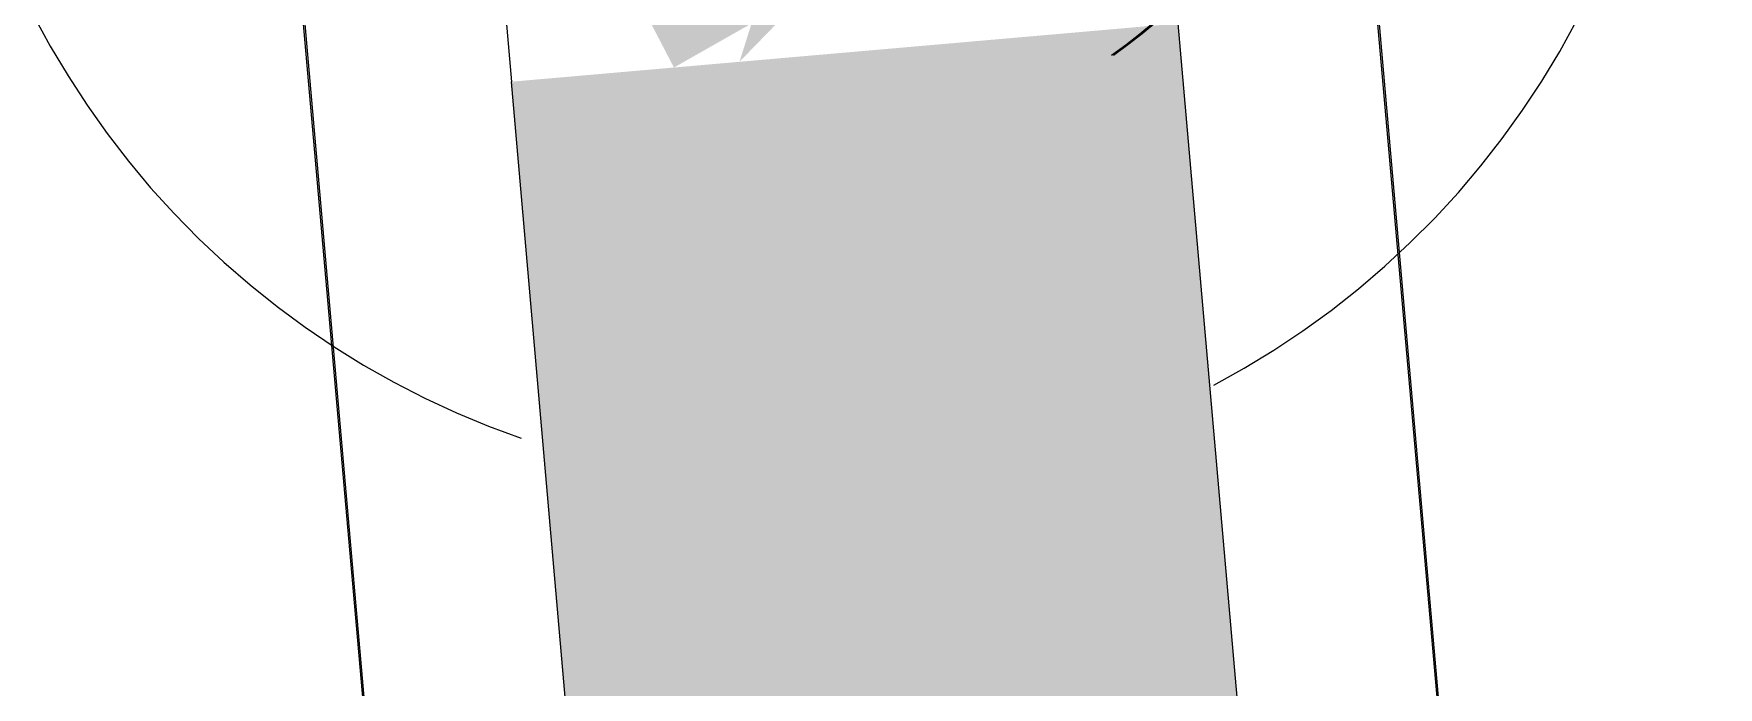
# Model space of a CAD drawing. Header units: millimetres. Extents: x -4612930 to -4329258, y -1064 to 30311.
# Drawn here: x -4567693.26 to -4567680.67, y 17012.94 to 17017.82 of the extents above; entities that cross this region are included whole.
import ezdxf

# ---------------------------------------------------------------- set-up
doc = ezdxf.new("R2010")
doc.units = ezdxf.units.MM
doc.layers.add('Q-SPCQ', color=91, linetype='Continuous', lineweight=5)

# ---------------------------------------------------------------- blocks, each defined once
blk = doc.blocks.new('Static Line_Sayfa_Metal Deck_Pan Mount - Up to 15 _ pitch - Max 2 Users-1845519-SOUTH WEST')
at = {"layer": 'Q-SPCQ'}
for points in [[(-4567688.473, 17017.568), (-4567687.893, 17017.897), (-4567685.791, 17024.563), (-4567691.107, 17022.629), (-4567688.644, 17017.897)], [(-4567685.649, 16971.303), (-4567680.668, 16971.739), (-4567684.706, 17017.897), (-4567689.687, 17017.462)]]:
    blk.add_hatch(color=256, dxfattribs=at).paths.add_polyline_path(points)
h = blk.add_hatch(color=256, dxfattribs=at)
h.paths.add_polyline_path([(-4567687.983, 17017.611), (-4567685.791, 17019.866), (-4567686.893, 17021.069), (-4567687.893, 17017.897)])
h.paths.add_polyline_path([(-4567684.418, 17018.367), (-4567686.03, 17023.808), (-4567685.791, 17020.329)])
for p, q in [((-4567681.841, 17002.362), (-4567683.513, 17021.289)), ((-4567681.84, 17002.359), (-4567683.497, 17021.287)), ((-4567691.482, 17020.585), (-4567689.81, 17001.658)), ((-4567691.467, 17020.589), (-4567689.809, 17001.662)), ((-4567689.842, 17019.226), (-4567689.687, 17017.462)), ((-4567684.706, 17017.897), (-4567680.668, 16971.739)), ((-4567685.649, 16971.303), (-4567689.687, 17017.462))]:
    blk.add_line(p, q, dxfattribs=at)
at = {"layer": 'Q-SPCQ', "flags": 128}
for points in [[(-4567693.258, 17017.957), (-4567693.134, 17017.728), (-4567693.001, 17017.505), (-4567692.859, 17017.287), (-4567692.709, 17017.075), (-4567692.55, 17016.869), (-4567692.384, 17016.669), (-4567692.209, 17016.477), (-4567692.027, 17016.291), (-4567691.837, 17016.113), (-4567691.641, 17015.943), (-4567691.438, 17015.781), (-4567691.228, 17015.627), (-4567691.013, 17015.481), (-4567690.792, 17015.344), (-4567690.566, 17015.216), (-4567690.334, 17015.097), (-4567690.098, 17014.988), (-4567689.858, 17014.888), (-4567689.615, 17014.798)], [(-4567693.258, 17017.957), (-4567693.134, 17017.728), (-4567693.001, 17017.505), (-4567692.859, 17017.287), (-4567692.709, 17017.075), (-4567692.55, 17016.869), (-4567692.384, 17016.669), (-4567692.209, 17016.477), (-4567692.027, 17016.291), (-4567691.837, 17016.113), (-4567691.641, 17015.943), (-4567691.438, 17015.781), (-4567691.228, 17015.627), (-4567691.013, 17015.481), (-4567690.792, 17015.344), (-4567690.566, 17015.216), (-4567690.334, 17015.097), (-4567690.098, 17014.988), (-4567689.858, 17014.888), (-4567689.615, 17014.798)], [(-4567693.258, 17017.957), (-4567693.134, 17017.728), (-4567693.001, 17017.505), (-4567692.859, 17017.287), (-4567692.709, 17017.075), (-4567692.55, 17016.869), (-4567692.384, 17016.669), (-4567692.209, 17016.477), (-4567692.027, 17016.291), (-4567691.837, 17016.113), (-4567691.641, 17015.943), (-4567691.438, 17015.781), (-4567691.228, 17015.627), (-4567691.013, 17015.481), (-4567690.792, 17015.344), (-4567690.566, 17015.216), (-4567690.334, 17015.097), (-4567690.098, 17014.988), (-4567689.858, 17014.888), (-4567689.615, 17014.798)], [(-4567693.258, 17017.957), (-4567693.134, 17017.728), (-4567693.001, 17017.505), (-4567692.859, 17017.287), (-4567692.709, 17017.075), (-4567692.55, 17016.869), (-4567692.384, 17016.669), (-4567692.209, 17016.477), (-4567692.027, 17016.291), (-4567691.837, 17016.113), (-4567691.641, 17015.943), (-4567691.438, 17015.781), (-4567691.228, 17015.627), (-4567691.013, 17015.481), (-4567690.792, 17015.344), (-4567690.566, 17015.216), (-4567690.334, 17015.097), (-4567690.098, 17014.988), (-4567689.858, 17014.888), (-4567689.615, 17014.798)], [(-4567693.258, 17017.957), (-4567693.134, 17017.728), (-4567693.001, 17017.505), (-4567692.859, 17017.287), (-4567692.709, 17017.075), (-4567692.55, 17016.869), (-4567692.384, 17016.669), (-4567692.209, 17016.477), (-4567692.027, 17016.291), (-4567691.837, 17016.113), (-4567691.641, 17015.943), (-4567691.438, 17015.781), (-4567691.228, 17015.627), (-4567691.013, 17015.481), (-4567690.792, 17015.344), (-4567690.566, 17015.216), (-4567690.334, 17015.097), (-4567690.098, 17014.988), (-4567689.858, 17014.888), (-4567689.615, 17014.798)], [(-4567693.258, 17017.957), (-4567693.134, 17017.728), (-4567693.001, 17017.505), (-4567692.859, 17017.287), (-4567692.709, 17017.075), (-4567692.55, 17016.869), (-4567692.384, 17016.669), (-4567692.209, 17016.477), (-4567692.027, 17016.291), (-4567691.837, 17016.113), (-4567691.641, 17015.943), (-4567691.438, 17015.781), (-4567691.228, 17015.627), (-4567691.013, 17015.481), (-4567690.792, 17015.344), (-4567690.566, 17015.216), (-4567690.334, 17015.097), (-4567690.098, 17014.988), (-4567689.858, 17014.888), (-4567689.615, 17014.798)], [(-4567693.258, 17017.957), (-4567693.134, 17017.728), (-4567693.001, 17017.505), (-4567692.859, 17017.287), (-4567692.709, 17017.075), (-4567692.55, 17016.869), (-4567692.384, 17016.669), (-4567692.209, 17016.477), (-4567692.027, 17016.291), (-4567691.837, 17016.113), (-4567691.641, 17015.943), (-4567691.438, 17015.781), (-4567691.228, 17015.627), (-4567691.013, 17015.481), (-4567690.792, 17015.344), (-4567690.566, 17015.216), (-4567690.334, 17015.097), (-4567690.098, 17014.988), (-4567689.858, 17014.888), (-4567689.615, 17014.798)], [(-4567693.258, 17017.957), (-4567693.134, 17017.728), (-4567693.001, 17017.505), (-4567692.859, 17017.287), (-4567692.709, 17017.075), (-4567692.55, 17016.869), (-4567692.384, 17016.669), (-4567692.209, 17016.477), (-4567692.027, 17016.291), (-4567691.837, 17016.113), (-4567691.641, 17015.943), (-4567691.438, 17015.781), (-4567691.228, 17015.627), (-4567691.013, 17015.481), (-4567690.792, 17015.344), (-4567690.566, 17015.216), (-4567690.334, 17015.097), (-4567690.098, 17014.988), (-4567689.858, 17014.888), (-4567689.615, 17014.798)], [(-4567693.258, 17017.957), (-4567693.134, 17017.728), (-4567693.001, 17017.505), (-4567692.859, 17017.287), (-4567692.709, 17017.075), (-4567692.55, 17016.869), (-4567692.384, 17016.669), (-4567692.209, 17016.477), (-4567692.027, 17016.291), (-4567691.837, 17016.113), (-4567691.641, 17015.943), (-4567691.438, 17015.781), (-4567691.228, 17015.627), (-4567691.013, 17015.481), (-4567690.792, 17015.344), (-4567690.566, 17015.216), (-4567690.334, 17015.097), (-4567690.098, 17014.988), (-4567689.858, 17014.888), (-4567689.615, 17014.798)], [(-4567693.258, 17017.957), (-4567693.134, 17017.728), (-4567693.001, 17017.505), (-4567692.859, 17017.287), (-4567692.709, 17017.075), (-4567692.55, 17016.869), (-4567692.384, 17016.669), (-4567692.209, 17016.477), (-4567692.027, 17016.291), (-4567691.837, 17016.113), (-4567691.641, 17015.943), (-4567691.438, 17015.781), (-4567691.228, 17015.627), (-4567691.013, 17015.481), (-4567690.792, 17015.344), (-4567690.566, 17015.216), (-4567690.334, 17015.097), (-4567690.098, 17014.988), (-4567689.858, 17014.888), (-4567689.615, 17014.798)], [(-4567693.258, 17017.957), (-4567693.134, 17017.728), (-4567693.001, 17017.505), (-4567692.859, 17017.287), (-4567692.709, 17017.075), (-4567692.55, 17016.869), (-4567692.384, 17016.669), (-4567692.209, 17016.477), (-4567692.027, 17016.291), (-4567691.837, 17016.113), (-4567691.641, 17015.943), (-4567691.438, 17015.781), (-4567691.228, 17015.627), (-4567691.013, 17015.481), (-4567690.792, 17015.344), (-4567690.566, 17015.216), (-4567690.334, 17015.097), (-4567690.098, 17014.988), (-4567689.858, 17014.888), (-4567689.615, 17014.798)], [(-4567693.258, 17017.957), (-4567693.134, 17017.728), (-4567693.001, 17017.505), (-4567692.859, 17017.287), (-4567692.709, 17017.075), (-4567692.55, 17016.869), (-4567692.384, 17016.669), (-4567692.209, 17016.477), (-4567692.027, 17016.291), (-4567691.837, 17016.113), (-4567691.641, 17015.943), (-4567691.438, 17015.781), (-4567691.228, 17015.627), (-4567691.013, 17015.481), (-4567690.792, 17015.344), (-4567690.566, 17015.216), (-4567690.334, 17015.097), (-4567690.098, 17014.988), (-4567689.858, 17014.888), (-4567689.615, 17014.798)], [(-4567693.258, 17017.957), (-4567693.134, 17017.728), (-4567693.001, 17017.505), (-4567692.859, 17017.287), (-4567692.709, 17017.075), (-4567692.55, 17016.869), (-4567692.384, 17016.669), (-4567692.209, 17016.477), (-4567692.027, 17016.291), (-4567691.837, 17016.113), (-4567691.641, 17015.943), (-4567691.438, 17015.781), (-4567691.228, 17015.627), (-4567691.013, 17015.481), (-4567690.792, 17015.344), (-4567690.566, 17015.216), (-4567690.334, 17015.097), (-4567690.098, 17014.988), (-4567689.858, 17014.888), (-4567689.615, 17014.798)], [(-4567693.258, 17017.957), (-4567693.134, 17017.728), (-4567693.001, 17017.505), (-4567692.859, 17017.287), (-4567692.709, 17017.075), (-4567692.55, 17016.869), (-4567692.384, 17016.669), (-4567692.209, 17016.477), (-4567692.027, 17016.291), (-4567691.837, 17016.113), (-4567691.641, 17015.943), (-4567691.438, 17015.781), (-4567691.228, 17015.627), (-4567691.013, 17015.481), (-4567690.792, 17015.344), (-4567690.566, 17015.216), (-4567690.334, 17015.097), (-4567690.098, 17014.988), (-4567689.858, 17014.888), (-4567689.615, 17014.798)], [(-4567693.258, 17017.957), (-4567693.134, 17017.728), (-4567693.001, 17017.505), (-4567692.859, 17017.287), (-4567692.709, 17017.075), (-4567692.55, 17016.869), (-4567692.384, 17016.669), (-4567692.209, 17016.477), (-4567692.027, 17016.291), (-4567691.837, 17016.113), (-4567691.641, 17015.943), (-4567691.438, 17015.781), (-4567691.228, 17015.627), (-4567691.013, 17015.481), (-4567690.792, 17015.344), (-4567690.566, 17015.216), (-4567690.334, 17015.097), (-4567690.098, 17014.988), (-4567689.858, 17014.888), (-4567689.615, 17014.798)], [(-4567693.258, 17017.957), (-4567693.134, 17017.728), (-4567693.001, 17017.505), (-4567692.859, 17017.287), (-4567692.709, 17017.075), (-4567692.55, 17016.869), (-4567692.384, 17016.669), (-4567692.209, 17016.477), (-4567692.027, 17016.291), (-4567691.837, 17016.113), (-4567691.641, 17015.943), (-4567691.438, 17015.781), (-4567691.228, 17015.627), (-4567691.013, 17015.481), (-4567690.792, 17015.344), (-4567690.566, 17015.216), (-4567690.334, 17015.097), (-4567690.098, 17014.988), (-4567689.858, 17014.888), (-4567689.615, 17014.798)], [(-4567693.258, 17017.957), (-4567693.134, 17017.728), (-4567693.001, 17017.505), (-4567692.859, 17017.287), (-4567692.709, 17017.075), (-4567692.55, 17016.869), (-4567692.384, 17016.669), (-4567692.209, 17016.477), (-4567692.027, 17016.291), (-4567691.837, 17016.113), (-4567691.641, 17015.943), (-4567691.438, 17015.781), (-4567691.228, 17015.627), (-4567691.013, 17015.481), (-4567690.792, 17015.344), (-4567690.566, 17015.216), (-4567690.334, 17015.097), (-4567690.098, 17014.988), (-4567689.858, 17014.888), (-4567689.615, 17014.798)], [(-4567684.438, 17015.195), (-4567684.211, 17015.321), (-4567683.989, 17015.456), (-4567683.773, 17015.6), (-4567683.562, 17015.753), (-4567683.358, 17015.914), (-4567683.16, 17016.083), (-4567682.97, 17016.259), (-4567682.786, 17016.443), (-4567682.61, 17016.635), (-4567682.442, 17016.833), (-4567682.282, 17017.038), (-4567682.13, 17017.249), (-4567681.987, 17017.466), (-4567681.852, 17017.688), (-4567681.727, 17017.916)], [(-4567684.438, 17015.195), (-4567684.211, 17015.321), (-4567683.989, 17015.456), (-4567683.773, 17015.6), (-4567683.562, 17015.753), (-4567683.358, 17015.914), (-4567683.16, 17016.083), (-4567682.97, 17016.259), (-4567682.786, 17016.443), (-4567682.61, 17016.635), (-4567682.442, 17016.833), (-4567682.282, 17017.038), (-4567682.13, 17017.249), (-4567681.987, 17017.466), (-4567681.852, 17017.688), (-4567681.727, 17017.916)], [(-4567684.438, 17015.195), (-4567684.211, 17015.321), (-4567683.989, 17015.456), (-4567683.773, 17015.6), (-4567683.562, 17015.753), (-4567683.358, 17015.914), (-4567683.16, 17016.083), (-4567682.97, 17016.259), (-4567682.786, 17016.443), (-4567682.61, 17016.635), (-4567682.442, 17016.833), (-4567682.282, 17017.038), (-4567682.13, 17017.249), (-4567681.987, 17017.466), (-4567681.852, 17017.688), (-4567681.727, 17017.916)], [(-4567684.438, 17015.195), (-4567684.211, 17015.321), (-4567683.989, 17015.456), (-4567683.773, 17015.6), (-4567683.562, 17015.753), (-4567683.358, 17015.914), (-4567683.16, 17016.083), (-4567682.97, 17016.259), (-4567682.786, 17016.443), (-4567682.61, 17016.635), (-4567682.442, 17016.833), (-4567682.282, 17017.038), (-4567682.13, 17017.249), (-4567681.987, 17017.466), (-4567681.852, 17017.688), (-4567681.727, 17017.916)], [(-4567684.438, 17015.195), (-4567684.211, 17015.321), (-4567683.989, 17015.456), (-4567683.773, 17015.6), (-4567683.562, 17015.753), (-4567683.358, 17015.914), (-4567683.16, 17016.083), (-4567682.97, 17016.259), (-4567682.786, 17016.443), (-4567682.61, 17016.635), (-4567682.442, 17016.833), (-4567682.282, 17017.038), (-4567682.13, 17017.249), (-4567681.987, 17017.466), (-4567681.852, 17017.688), (-4567681.727, 17017.916)], [(-4567684.438, 17015.195), (-4567684.211, 17015.321), (-4567683.989, 17015.456), (-4567683.773, 17015.6), (-4567683.562, 17015.753), (-4567683.358, 17015.914), (-4567683.16, 17016.083), (-4567682.97, 17016.259), (-4567682.786, 17016.443), (-4567682.61, 17016.635), (-4567682.442, 17016.833), (-4567682.282, 17017.038), (-4567682.13, 17017.249), (-4567681.987, 17017.466), (-4567681.852, 17017.688), (-4567681.727, 17017.916)], [(-4567684.438, 17015.195), (-4567684.211, 17015.321), (-4567683.989, 17015.456), (-4567683.773, 17015.6), (-4567683.562, 17015.753), (-4567683.358, 17015.914), (-4567683.16, 17016.083), (-4567682.97, 17016.259), (-4567682.786, 17016.443), (-4567682.61, 17016.635), (-4567682.442, 17016.833), (-4567682.282, 17017.038), (-4567682.13, 17017.249), (-4567681.987, 17017.466), (-4567681.852, 17017.688), (-4567681.727, 17017.916)], [(-4567684.438, 17015.195), (-4567684.211, 17015.321), (-4567683.989, 17015.456), (-4567683.773, 17015.6), (-4567683.562, 17015.753), (-4567683.358, 17015.914), (-4567683.16, 17016.083), (-4567682.97, 17016.259), (-4567682.786, 17016.443), (-4567682.61, 17016.635), (-4567682.442, 17016.833), (-4567682.282, 17017.038), (-4567682.13, 17017.249), (-4567681.987, 17017.466), (-4567681.852, 17017.688), (-4567681.727, 17017.916)], [(-4567684.438, 17015.195), (-4567684.211, 17015.321), (-4567683.989, 17015.456), (-4567683.773, 17015.6), (-4567683.562, 17015.753), (-4567683.358, 17015.914), (-4567683.16, 17016.083), (-4567682.97, 17016.259), (-4567682.786, 17016.443), (-4567682.61, 17016.635), (-4567682.442, 17016.833), (-4567682.282, 17017.038), (-4567682.13, 17017.249), (-4567681.987, 17017.466), (-4567681.852, 17017.688), (-4567681.727, 17017.916)], [(-4567684.438, 17015.195), (-4567684.211, 17015.321), (-4567683.989, 17015.456), (-4567683.773, 17015.6), (-4567683.562, 17015.753), (-4567683.358, 17015.914), (-4567683.16, 17016.083), (-4567682.97, 17016.259), (-4567682.786, 17016.443), (-4567682.61, 17016.635), (-4567682.442, 17016.833), (-4567682.282, 17017.038), (-4567682.13, 17017.249), (-4567681.987, 17017.466), (-4567681.852, 17017.688), (-4567681.727, 17017.916)], [(-4567684.438, 17015.195), (-4567684.211, 17015.321), (-4567683.989, 17015.456), (-4567683.773, 17015.6), (-4567683.562, 17015.753), (-4567683.358, 17015.914), (-4567683.16, 17016.083), (-4567682.97, 17016.259), (-4567682.786, 17016.443), (-4567682.61, 17016.635), (-4567682.442, 17016.833), (-4567682.282, 17017.038), (-4567682.13, 17017.249), (-4567681.987, 17017.466), (-4567681.852, 17017.688), (-4567681.727, 17017.916)], [(-4567684.438, 17015.195), (-4567684.211, 17015.321), (-4567683.989, 17015.456), (-4567683.773, 17015.6), (-4567683.562, 17015.753), (-4567683.358, 17015.914), (-4567683.16, 17016.083), (-4567682.97, 17016.259), (-4567682.786, 17016.443), (-4567682.61, 17016.635), (-4567682.442, 17016.833), (-4567682.282, 17017.038), (-4567682.13, 17017.249), (-4567681.987, 17017.466), (-4567681.852, 17017.688), (-4567681.727, 17017.916)], [(-4567684.438, 17015.195), (-4567684.211, 17015.321), (-4567683.989, 17015.456), (-4567683.773, 17015.6), (-4567683.562, 17015.753), (-4567683.358, 17015.914), (-4567683.16, 17016.083), (-4567682.97, 17016.259), (-4567682.786, 17016.443), (-4567682.61, 17016.635), (-4567682.442, 17016.833), (-4567682.282, 17017.038), (-4567682.13, 17017.249), (-4567681.987, 17017.466), (-4567681.852, 17017.688), (-4567681.727, 17017.916)], [(-4567684.438, 17015.195), (-4567684.211, 17015.321), (-4567683.989, 17015.456), (-4567683.773, 17015.6), (-4567683.562, 17015.753), (-4567683.358, 17015.914), (-4567683.16, 17016.083), (-4567682.97, 17016.259), (-4567682.786, 17016.443), (-4567682.61, 17016.635), (-4567682.442, 17016.833), (-4567682.282, 17017.038), (-4567682.13, 17017.249), (-4567681.987, 17017.466), (-4567681.852, 17017.688), (-4567681.727, 17017.916)], [(-4567684.438, 17015.195), (-4567684.211, 17015.321), (-4567683.989, 17015.456), (-4567683.773, 17015.6), (-4567683.562, 17015.753), (-4567683.358, 17015.914), (-4567683.16, 17016.083), (-4567682.97, 17016.259), (-4567682.786, 17016.443), (-4567682.61, 17016.635), (-4567682.442, 17016.833), (-4567682.282, 17017.038), (-4567682.13, 17017.249), (-4567681.987, 17017.466), (-4567681.852, 17017.688), (-4567681.727, 17017.916)], [(-4567684.438, 17015.195), (-4567684.211, 17015.321), (-4567683.989, 17015.456), (-4567683.773, 17015.6), (-4567683.562, 17015.753), (-4567683.358, 17015.914), (-4567683.16, 17016.083), (-4567682.97, 17016.259), (-4567682.786, 17016.443), (-4567682.61, 17016.635), (-4567682.442, 17016.833), (-4567682.282, 17017.038), (-4567682.13, 17017.249), (-4567681.987, 17017.466), (-4567681.852, 17017.688), (-4567681.727, 17017.916)], [(-4567684.438, 17015.195), (-4567684.211, 17015.321), (-4567683.989, 17015.456), (-4567683.773, 17015.6), (-4567683.562, 17015.753), (-4567683.358, 17015.914), (-4567683.16, 17016.083), (-4567682.97, 17016.259), (-4567682.786, 17016.443), (-4567682.61, 17016.635), (-4567682.442, 17016.833), (-4567682.282, 17017.038), (-4567682.13, 17017.249), (-4567681.987, 17017.466), (-4567681.852, 17017.688), (-4567681.727, 17017.916)]]:
    blk.add_lwpolyline(points, dxfattribs=at)
at = {"layer": 'Q-SPCQ'}
for centre in [(-4567687.498, 17020.937), (-4567687.482, 17020.938), (-4567687.482, 17020.938)]:
    blk.add_arc(centre, 4, 305, 5, dxfattribs=at)

msp = doc.modelspace()

# ---------------------------------------------------------------- block references
at = {"layer": 'Q-SPCQ'}
msp.add_blockref('Static Line_Sayfa_Metal Deck_Pan Mount - Up to 15 _ pitch - Max 2 Users-1845519-SOUTH WEST', (0, 0), dxfattribs=at)

doc.saveas('drawing.dxf')
